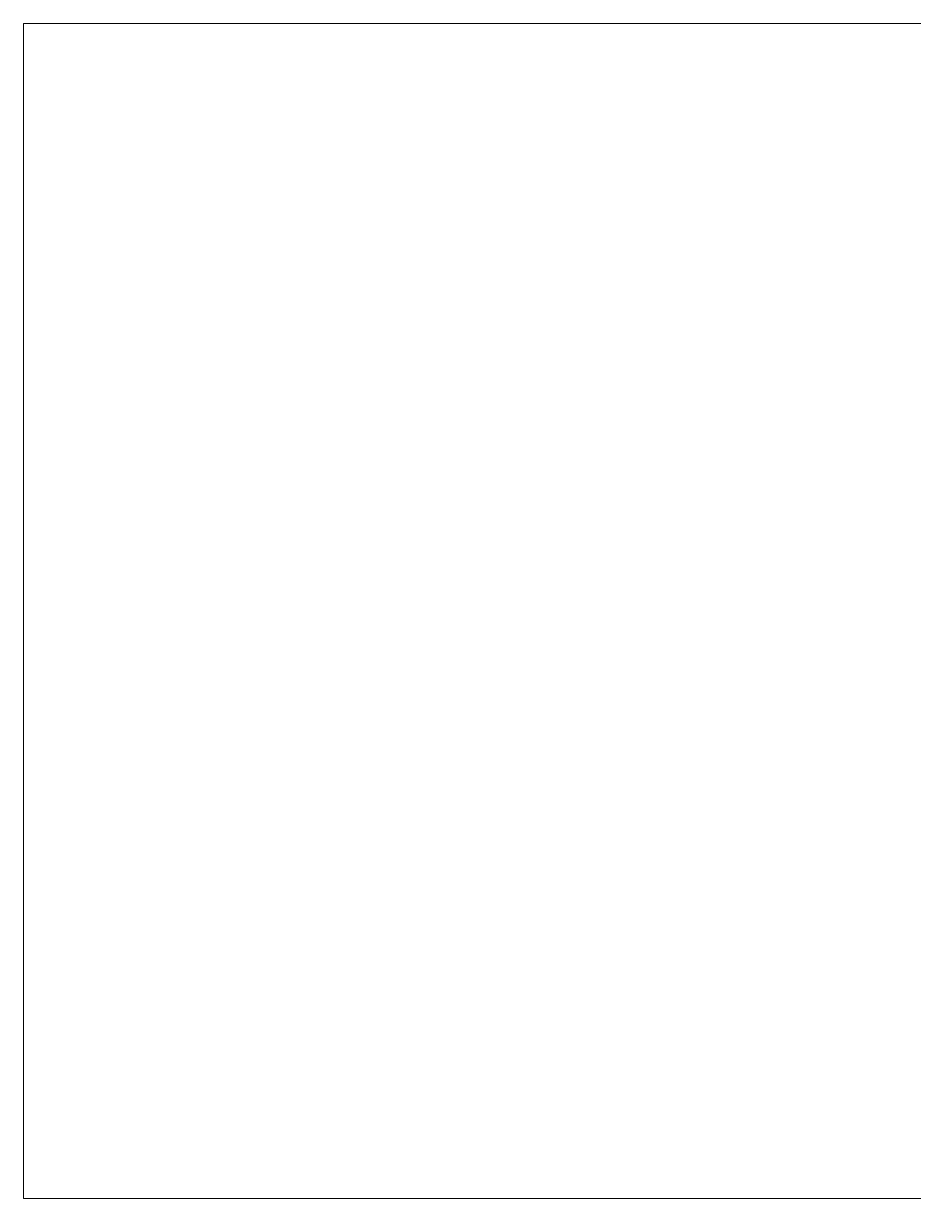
# Model space of a CAD drawing. Header units: inches. Extents: x 1.9 to 22.3, y 10.8 to 20.9.
# Drawn here: x 1.891 to 4.941, y 15.292 to 19.317 of the extents above; entities that cross this region are included whole.
import ezdxf

# ---------------------------------------------------------------- set-up
doc = ezdxf.new("R2010")
doc.units = ezdxf.units.IN
doc.header["$MEASUREMENT"] = 0

msp = doc.modelspace()

# ---------------------------------------------------------------- linework, layer by layer
at = {"color": 7, "linetype": 'Continuous', "lineweight": 15}
for p, q in [((1.890689, 15.542302), (1.890689, 19.317302)), ((1.890689, 19.317302), (7.890689, 19.317302)), ((1.890689, 15.537504), (1.890689, 15.542302)), ((1.890689, 15.537504), (1.890689, 15.292311))]:
    msp.add_line(p, q, dxfattribs=at)
msp.add_open_spline([(1.890689, 15.292311), (7.890689, 15.292311)], degree=1, dxfattribs=at)

doc.saveas('drawing.dxf')
